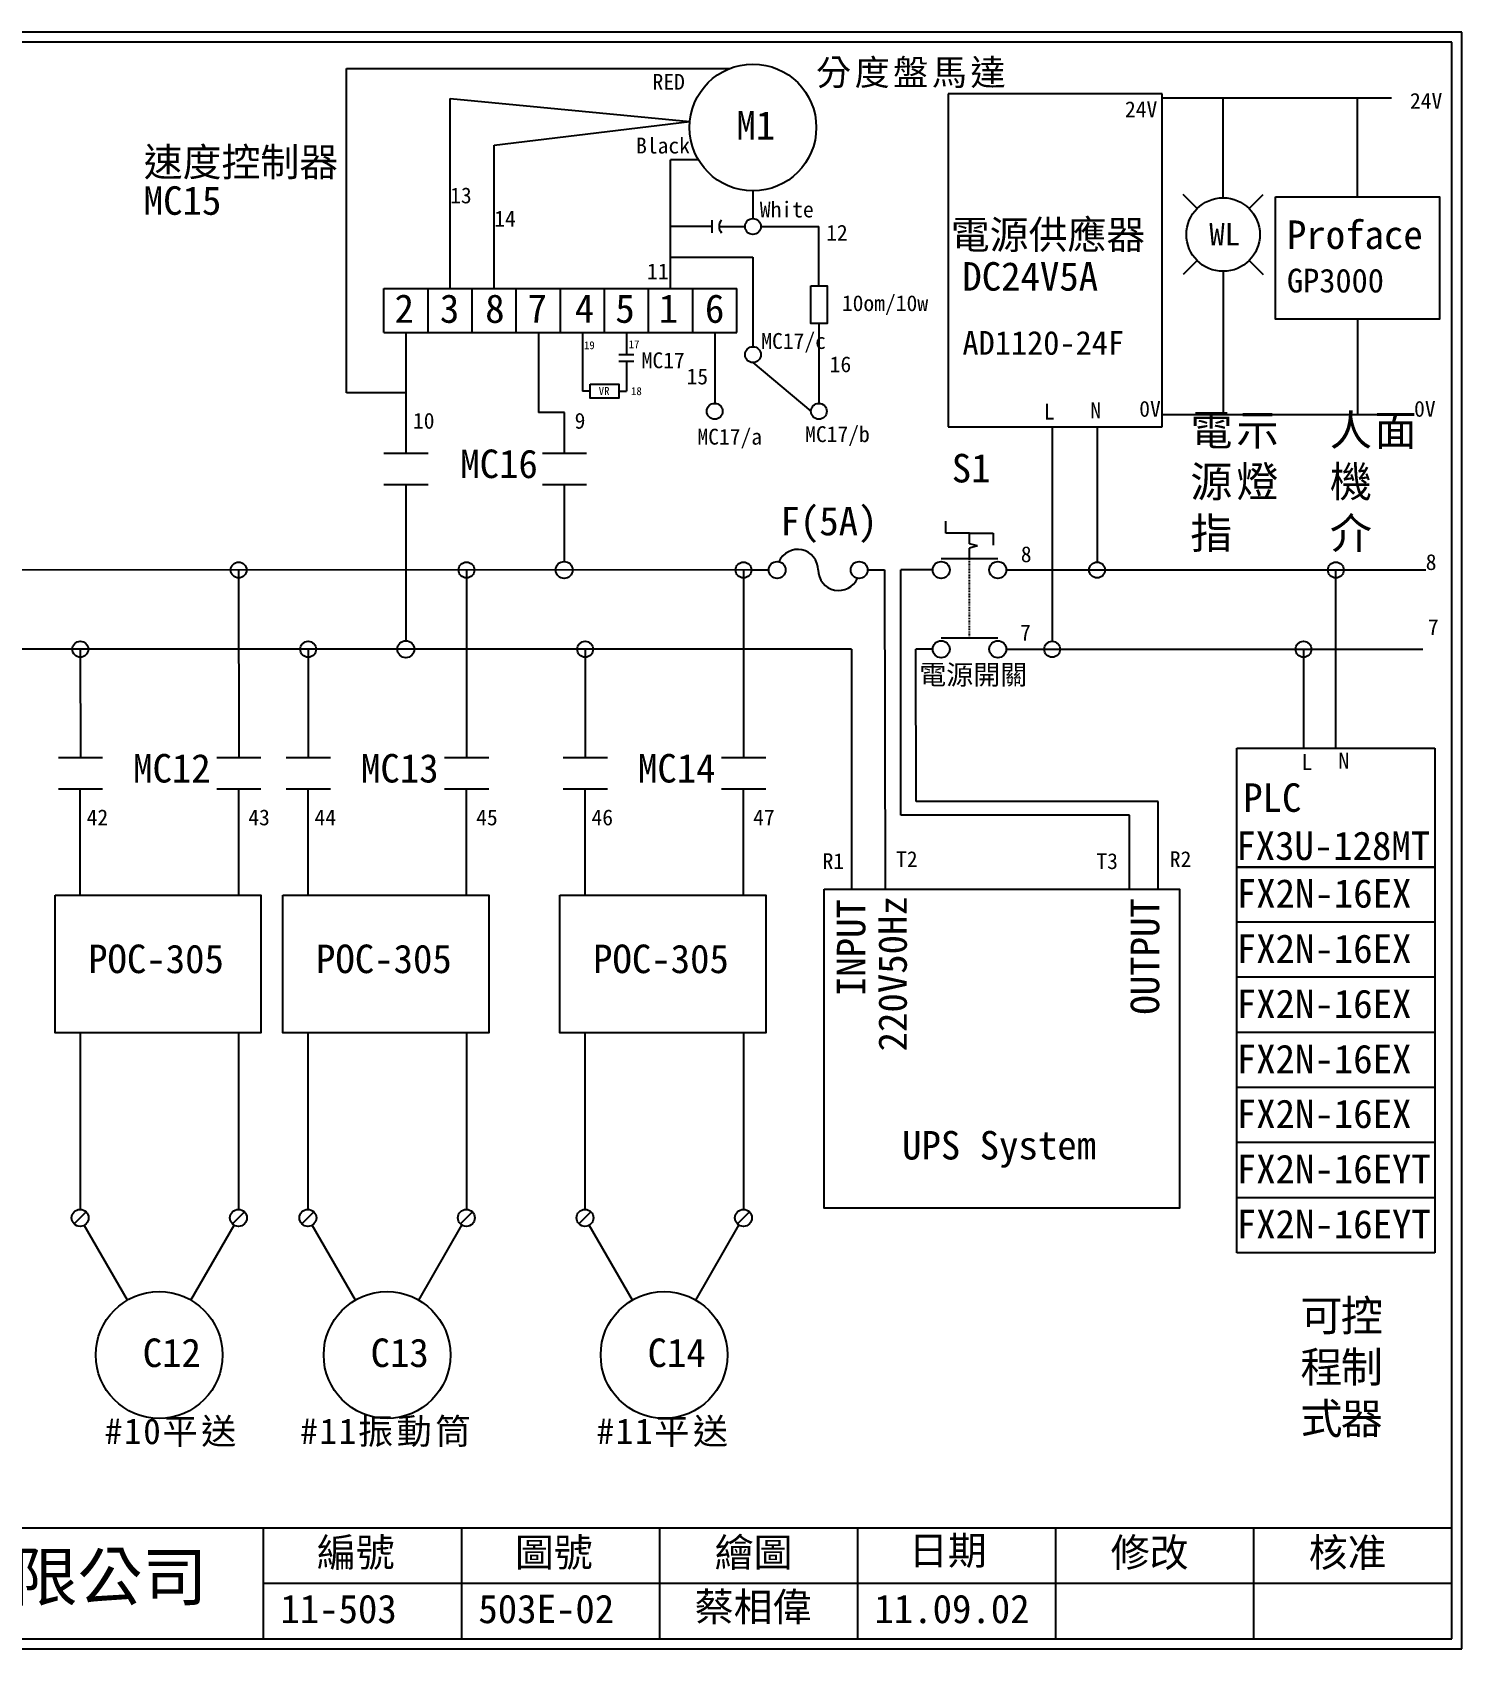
# Model space of a CAD drawing. Extents: x 10 to 297, y 3 to 207.
# Drawn here: x 116.5 to 297, y 3 to 207 of the extents above; entities that cross this region are included whole.
import ezdxf
from ezdxf.enums import TextEntityAlignment as Align

# ---------------------------------------------------------------- set-up
doc = ezdxf.new("R2010")
doc.units = 0
doc.linetypes.add('DASHED', pattern=[0.2, 0.1, -0.1])
doc.layers.get('0').update_dxf_attribs({"linetype": 'CONTINUOUS'})
for name, color, linetype in [('7', 7, 'CONTINUOUS'), ('圖框層', 7, 'CONTINUOUS'), ('標尺寸層', 3, 'CONTINUOUS')]:
    doc.layers.add(name, color=color, linetype=linetype)
doc.styles.add('CNS', font='romanc.shx', dxfattribs={"bigfont": 'chineset.shx'})
doc.styles.add('STSL', font='KAIU.TTF')
doc.styles.add('標楷體', font='KAIU.TTF')

# ---------------------------------------------------------------- blocks, each defined once
blk = doc.blocks.new('FUSE')
at = {"color": 7}
for p, q in [((0, 0), (2.14, 0)), ((14.64, 0), (16.78, 0))]:
    blk.add_line(p, q, dxfattribs=at)
for centre in [(3.21, 0), (13.56, 0)]:
    blk.add_circle(centre, 1.07)
for centre, start, end in [((5.8, 0), 0, 156.116), ((10.98, 0), 180, 336.116)]:
    blk.add_arc(centre, 2.59, start, end, dxfattribs=at)

msp = doc.modelspace()

# ---------------------------------------------------------------- linework, layer by layer
for p, q in [((259.19, 199.2), (232.19, 199.2)), ((232.19, 199.2), (232.19, 157.2)), ((259.19, 157.2), (259.19, 199.2)), ((288.16, 198.67), (259.19, 198.67)), ((266.88, 189.99), (266.88, 198.67)), ((266.88, 186.09), (266.88, 189.99)), ((263.6, 184.73), (261.83, 186.5)), ((270.16, 184.73), (271.93, 186.5)), ((263.6, 178.17), (261.83, 176.4)), ((270.16, 178.17), (271.93, 176.4)), ((266.88, 176.81), (266.88, 172.86)), ((266.88, 172.86), (266.88, 158.72)), ((232.19, 157.2), (255.19, 157.2)), ((245.3, 157.2), (245.3, 130.12)), ((250.97, 157.2), (250.97, 140.12)), ((255.19, 157.2), (259.19, 157.2)), ((288.16, 158.72), (259.19, 158.72)), ((231.86, 143.77), (231.86, 145.27)), ((234.86, 143.77), (231.86, 143.77)), ((234.86, 143.77), (237.86, 143.77)), ((237.86, 143.77), (237.86, 142.27)), ((235.86, 142.16), (234.86, 142.43)), ((235.86, 142.16), (234.86, 141.89)), ((207.37, 139.12), (21.12, 139.11)), ((142.59, 139.12), (142.61, 115.47)), ((171.36, 139.12), (171.38, 115.47)), ((206.33, 139.12), (206.35, 115.47)), ((222.01, 139.12), (223.08, 139.12)), ((239.5, 139.12), (292.46, 139.12)), ((281.11, 116.64), (281.11, 139.12)), ((219.96, 129.12), (21.12, 129.12)), ((122.6, 129.12), (122.62, 115.47)), ((151.37, 129.12), (151.39, 115.47)), ((186.34, 129.12), (186.36, 115.47)), ((239.5, 129.12), (292.09, 129.12)), ((268.61, 116.64), (293.61, 116.64)), ((268.61, 101.64), (268.61, 116.64)), ((293.61, 116.64), (293.61, 101.64)), ((122.56, 111.49), (122.56, 105.63)), ((142.56, 111.49), (142.56, 105.63)), ((151.33, 111.49), (151.33, 105.63)), ((171.33, 111.49), (171.33, 105.63)), ((186.3, 111.49), (186.3, 105.63)), ((206.3, 111.49), (206.3, 105.63)), ((122.56, 105.63), (122.56, 98.1)), ((142.56, 105.63), (142.56, 98.1)), ((151.33, 105.63), (151.33, 98.1)), ((171.33, 105.63), (171.33, 98.1)), ((186.3, 105.63), (186.3, 98.1)), ((206.3, 105.63), (206.3, 98.1)), ((293.61, 101.64), (268.61, 101.64)), ((268.61, 101.64), (293.61, 101.64)), ((268.61, 94.68), (268.61, 101.64)), ((293.61, 101.64), (293.61, 94.68)), ((293.61, 94.68), (268.61, 94.68)), ((268.61, 87.72), (268.61, 94.68)), ((293.61, 94.68), (293.61, 87.72)), ((293.61, 87.72), (268.61, 87.72)), ((268.61, 80.76), (268.61, 87.72)), ((293.61, 87.72), (293.61, 80.76)), ((122.57, 80.72), (122.57, 58.43)), ((142.57, 80.72), (142.57, 58.43)), ((151.34, 80.72), (151.34, 58.43)), ((171.34, 80.72), (171.34, 58.43)), ((186.31, 80.72), (186.32, 58.43)), ((206.31, 80.72), (206.32, 58.43)), ((293.61, 80.76), (268.61, 80.76)), ((268.61, 73.8), (268.61, 80.76)), ((293.61, 80.76), (293.61, 73.8)), ((268.61, 66.87), (268.61, 73.83)), ((293.61, 73.8), (268.61, 73.8)), ((293.61, 73.83), (293.61, 66.87)), ((293.61, 66.87), (268.61, 66.87)), ((268.61, 59.91), (268.61, 66.87)), ((293.61, 66.87), (293.61, 59.91)), ((293.61, 59.91), (268.61, 59.91)), ((268.61, 52.95), (268.61, 59.91)), ((293.61, 59.91), (293.61, 52.95)), ((123.33, 58.12), (121.82, 56.6)), ((143.33, 58.12), (141.82, 56.6)), ((152.1, 58.12), (150.59, 56.6)), ((172.1, 58.12), (170.59, 56.6)), ((187.07, 58.12), (185.56, 56.6)), ((207.07, 58.12), (205.56, 56.6)), ((128.56, 46.99), (123.11, 56.43)), ((136.56, 46.99), (142.02, 56.44)), ((157.33, 46.99), (151.88, 56.43)), ((165.33, 46.99), (170.79, 56.44)), ((192.3, 46.99), (186.85, 56.43)), ((200.3, 46.99), (205.76, 56.44)), ((293.61, 52.95), (268.61, 52.95))]:
    msp.add_line(p, q)
for centre, radius in [((207.52, 194.96), 8), ((266.88, 181.45), 4.64), ((183.69, 139.12), 1.07), ((250.97, 139.12), 1), ((163.69, 129.12), 1.07), ((245.3, 129.12), 1), ((122.57, 57.36), 1.07), ((142.57, 57.36), 1.07), ((151.34, 57.36), 1.07), ((171.34, 57.36), 1.07), ((186.32, 57.36), 1.07), ((206.32, 57.36), 1.07), ((132.56, 40.06), 8), ((161.33, 40.06), 8), ((196.3, 40.06), 8)]:
    msp.add_circle(centre, radius)
at = {"layer": '7'}
for p, q in [((234.86, 142.43), (234.86, 143.77)), ((234.86, 140.55), (234.86, 141.89)), ((231.29, 140.55), (238.43, 140.55)), ((231.29, 130.55), (238.43, 130.55))]:
    msp.add_line(p, q, dxfattribs=at)
at = {"layer": '7', "linetype": 'DASHED'}
msp.add_line((234.86, 130.55), (234.86, 140.55), dxfattribs=at)
at = {"layer": '7'}
for centre in [(231.29, 139.12), (238.43, 139.12), (231.29, 129.12), (238.43, 129.12)]:
    msp.add_circle(centre, 1.07, dxfattribs=at)
at = {"layer": '圖框層', "color": 7}
for p, q in [((297, 206.97), (10, 206.97)), ((297, 3), (297, 206.97)), ((295.75, 205.72), (11.25, 205.72)), ((295.75, 4.25), (295.75, 205.72)), ((11.25, 18.25), (295.75, 18.25)), ((145.75, 4.25), (145.75, 18.25)), ((170.75, 4.25), (170.75, 18.25)), ((195.75, 4.25), (195.75, 18.25)), ((220.75, 4.25), (220.75, 18.25)), ((245.75, 4.25), (245.75, 18.25)), ((270.75, 4.25), (270.75, 18.25)), ((145.75, 11.25), (295.75, 11.25)), ((11.25, 4.25), (295.75, 4.25)), ((10, 3), (297, 3))]:
    msp.add_line(p, q, dxfattribs=at)
at = {"layer": '標尺寸層', "color": 7}
for p, q in [((156.21, 161.49), (156.21, 202.4)), ((156.21, 202.4), (204.58, 202.4)), ((169.29, 174.66), (169.29, 198.6)), ((169.29, 198.6), (199.56, 195.71)), ((283.86, 186.2), (283.86, 198.67)), ((174.86, 192.73), (199.56, 195.71)), ((174.86, 174.66), (174.86, 192.73)), ((200.63, 190.87), (197.13, 190.87)), ((197.13, 174.66), (197.13, 190.87)), ((207.52, 186.96), (207.52, 183.47)), ((202.35, 182.47), (197.13, 182.47)), ((202.35, 183.25), (202.35, 181.68)), ((203.24, 182.47), (206.52, 182.47)), ((208.52, 182.47), (215.85, 182.47)), ((215.85, 174.99), (215.85, 182.47)), ((197.16, 178.58), (207.52, 178.58)), ((207.52, 178.58), (207.52, 167.3)), ((160.94, 169.1), (160.94, 174.66)), ((160.94, 174.66), (166.51, 174.66)), ((166.51, 169.1), (166.51, 174.66)), ((166.51, 169.1), (166.51, 174.66)), ((166.51, 174.66), (172.08, 174.66)), ((172.08, 169.1), (172.08, 174.66)), ((172.08, 169.1), (172.08, 174.66)), ((172.08, 174.66), (177.65, 174.66)), ((177.65, 169.1), (177.65, 174.66)), ((177.65, 169.1), (177.65, 174.66)), ((177.65, 174.66), (183.21, 174.66)), ((183.21, 169.1), (183.21, 174.66)), ((183.21, 169.1), (183.21, 174.66)), ((183.21, 174.66), (188.78, 174.66)), ((188.78, 169.1), (188.78, 174.66)), ((188.78, 169.1), (188.78, 174.66)), ((188.78, 174.66), (194.35, 174.66)), ((194.35, 169.1), (194.35, 174.66)), ((194.35, 169.1), (194.35, 174.66)), ((194.35, 174.66), (199.92, 174.66)), ((199.92, 169.1), (199.92, 174.66)), ((199.92, 169.1), (199.92, 174.66)), ((199.92, 174.66), (205.48, 174.66)), ((205.48, 169.1), (205.48, 174.66)), ((215.85, 170.22), (215.85, 160.15)), ((283.86, 170.76), (283.86, 158.72)), ((160.94, 169.1), (166.51, 169.1)), ((163.73, 153.88), (163.73, 169.1)), ((166.51, 169.1), (172.08, 169.1)), ((172.08, 169.1), (177.65, 169.1)), ((177.65, 169.1), (183.21, 169.1)), ((180.43, 169.1), (180.43, 159.01)), ((183.21, 169.1), (188.78, 169.1)), ((186, 169.1), (186, 161.69)), ((188.78, 169.1), (194.35, 169.1)), ((191.57, 169.1), (191.57, 166.3)), ((194.35, 169.1), (199.92, 169.1)), ((199.92, 169.1), (205.48, 169.1)), ((202.7, 169.1), (202.7, 160.15)), ((190.58, 166.3), (192.47, 166.3)), ((190.58, 165.47), (192.47, 165.47)), ((191.57, 165.47), (191.57, 161.69)), ((207.52, 165.3), (214.85, 159.15)), ((163.73, 161.49), (156.21, 161.49)), ((186.96, 161.69), (186, 161.69)), ((190.58, 161.69), (191.57, 161.69)), ((183.73, 159.01), (180.43, 159.01)), ((183.73, 153.88), (183.73, 159.01)), ((160.94, 153.88), (166.51, 153.88)), ((180.94, 153.88), (186.51, 153.88)), ((160.94, 149.91), (166.51, 149.91)), ((163.72, 149.91), (163.69, 130.19)), ((180.94, 149.91), (186.51, 149.91)), ((183.71, 149.91), (183.69, 140.19)), ((224.15, 139.12), (224.22, 98.86)), ((230.22, 139.12), (226.21, 139.12)), ((226.21, 108.19), (226.21, 139.12)), ((219.96, 129.12), (219.96, 98.86)), ((230.22, 129.12), (228.1, 129.12)), ((228.13, 109.92), (228.1, 129.12)), ((277.03, 129.15), (277.03, 116.64)), ((119.83, 115.47), (125.4, 115.47)), ((139.83, 115.47), (145.4, 115.47)), ((148.6, 115.47), (154.17, 115.47)), ((168.6, 115.47), (174.17, 115.47)), ((183.57, 115.47), (189.14, 115.47)), ((203.57, 115.47), (209.14, 115.47)), ((119.83, 111.49), (125.4, 111.49)), ((122.56, 111.49), (122.56, 105.63)), ((139.83, 111.49), (145.4, 111.49)), ((148.6, 111.49), (154.17, 111.49)), ((151.33, 111.49), (151.33, 105.63)), ((168.6, 111.49), (174.17, 111.49)), ((183.57, 111.49), (189.14, 111.49)), ((186.3, 111.49), (186.3, 105.63)), ((203.57, 111.49), (209.14, 111.49)), ((255.07, 108.19), (226.21, 108.19)), ((258.67, 109.92), (228.13, 109.92)), ((255.07, 98.84), (255.07, 108.19)), ((258.67, 98.84), (258.67, 109.92))]:
    msp.add_line(p, q, dxfattribs=at)
for points in [[(273.51, 186.2), (294.21, 186.2), (294.21, 170.76), (273.51, 170.76)], [(214.83, 174.99), (216.88, 174.99), (216.88, 170.22), (214.83, 170.22)], [(186.96, 162.56), (190.58, 162.56), (190.58, 160.82), (186.96, 160.82)], [(119.41, 98.1), (145.41, 98.1), (145.41, 80.72), (119.41, 80.72)], [(148.18, 98.1), (174.18, 98.1), (174.18, 80.72), (148.18, 80.72)], [(183.15, 98.1), (209.15, 98.1), (209.15, 80.72), (183.15, 80.72)], [(216.52, 98.86), (261.37, 98.86), (261.37, 58.58), (216.52, 58.58)]]:
    msp.add_lwpolyline(points, close=True, dxfattribs=at)
for centre in [(207.52, 182.47), (207.52, 166.3), (202.7, 159.15), (215.85, 159.15), (142.59, 139.12), (171.36, 139.12), (206.33, 139.12), (281.11, 139.12), (122.6, 129.12), (151.37, 129.12), (186.34, 129.12), (277.03, 129.12)]:
    msp.add_circle(centre, 1, dxfattribs=at)
msp.add_arc((204.43, 182.47), 1.19, 138.7324, 221.2676, dxfattribs=at)

# ---------------------------------------------------------------- block references
at = {"color": 7}
msp.add_blockref('FUSE', (207.37, 139.12), dxfattribs=at)

# ---------------------------------------------------------------- texts
msp.add_text('WL', height=2.856, dxfattribs=at).set_placement((267.08, 181.5), align=Align.MIDDLE_CENTER)
at = {"color": 0, "char_height": 3.25, "width": 24.1454, "attachment_point": 2, "style": '標楷體'}
for s, insert in [('{\\T1.1;分度盤馬達}', (227.67, 203.54)), ('{\\T1.1;#10平送}', (134.21, 32.06)), ('{\\T1.1;#11振動筒}', (161.33, 32.06)), ('{\\T1.1;#11平送}', (196.3, 32.06))]:
    msp.add_mtext(s, dxfattribs=dict(at, insert=insert))
at = {"layer": '圖框層', "color": 4, "style": 'STSL'}
for s, height, p in [('RED', 2, (194.85, 199.72)), ('24V', 2, (254.49, 196.26)), ('24V', 2, (290.47, 197.32)), ('M1', 3.6, (205.44, 193.43)), ('Black', 2, (192.77, 191.68)), ('速度控制器', 3.6, (130.61, 188.8)), ('MC15', 3.6, (130.61, 183.94)), ('13', 2, (169.29, 185.39)), ('White', 2, (208.39, 183.61)), ('14', 2, (174.86, 182.46)), ('電源供應器', 3.6, (232.5, 179.63)), ('12', 2, (216.76, 180.68)), ('Proface', 3.6, (274.94, 179.63)), ('11', 2, (194.15, 175.8)), ('DC24V5A', 3.6, (233.96, 174.37)), ('GP3000', 3, (274.94, 174.14)), ('2', 3.6, (162.28, 170.31)), ('3', 3.6, (168, 170.31)), ('8', 3.6, (173.72, 170.31)), ('7', 3.6, (179.07, 170.31)), ('4', 3.6, (185.03, 170.31)), ('5', 3.6, (190.15, 170.31)), ('1', 3.6, (195.63, 170.31)), ('6', 3.6, (201.46, 170.31)), ('10om/10w', 2, (218.75, 171.79)), ('19', 1, (186.19, 166.98)), ('17', 1, (191.83, 167.1)), ('MC17/c', 2, (208.57, 167.02)), ('AD1120-24F', 3, (233.97, 166.28)), ('MC17', 2, (193.47, 164.58)), ('16', 2, (217.21, 164.08)), ('15', 2, (199.14, 162.54)), ('VR', 1, (188.05, 161.21)), ('18', 1, (192.13, 161.19)), ('L', 2, (244.26, 158.11)), ('N', 2, (250.12, 158.26)), ('0V', 2, (256.29, 158.46)), ('0V', 2, (290.99, 158.46)), ('10', 2, (164.6, 156.95)), ('9', 2, (185.01, 156.95)), ('MC17/a', 2, (200.51, 154.94)), ('MC17/b', 2, (214.11, 155.26)), ('MC16', 3.6, (170.57, 150.72)), ('S1', 3.6, (232.62, 150.17)), ('F(5A)', 3.6, (211, 143.49)), ('8', 2, (241.34, 140.11)), ('8', 2, (292.46, 139.12)), ('7', 2, (292.73, 130.9)), ('7', 2, (241.25, 130.22)), ('MC12', 3.6, (129.27, 112.3)), ('MC13', 3.6, (158.04, 112.3)), ('MC14', 3.6, (193.01, 112.3)), ('L', 2, (276.8, 113.88)), ('N', 2, (281.44, 114.06)), ('PLC', 3.6, (269.42, 108.6)), ('42', 2, (123.4, 106.9)), ('43', 2, (143.81, 106.9)), ('44', 2, (152.17, 106.9)), ('45', 2, (172.58, 106.9)), ('46', 2, (187.14, 106.9)), ('47', 2, (207.55, 106.9)), ('FX3U-128MT', 3.6, (268.54, 102.53)), ('R1', 2, (216.32, 101.38)), ('T2', 2, (225.59, 101.63)), ('T3', 2, (250.88, 101.38)), ('R2', 2, (260.15, 101.63)), ('FX2N-16EX', 3.6, (268.61, 96.51)), ('POC-305', 3.6, (123.59, 88.25)), ('POC-305', 3.6, (152.36, 88.25)), ('POC-305', 3.6, (187.34, 88.25)), ('FX2N-16EX', 3.6, (268.61, 89.54)), ('FX2N-16EX', 3.6, (268.61, 82.58)), ('FX2N-16EX', 3.6, (268.61, 75.62)), ('FX2N-16EX', 3.6, (268.61, 68.7)), ('UPS System', 3.6, (226.35, 64.73)), ('FX2N-16EYT', 3.6, (268.61, 61.74)), ('FX2N-16EYT', 3.6, (268.61, 54.78)), ('C12', 3.6, (130.48, 38.54)), ('C13', 3.6, (159.25, 38.54)), ('C14', 3.6, (194.22, 38.54)), ('編號', 3.6, (152.47, 13.34)), ('圖號', 3.6, (177.47, 13.34)), ('繪圖', 3.6, (202.69, 13.34)), ('日期', 3.6, (227.22, 13.59)), ('修改', 3.6, (252.69, 13.34)), ('核准', 3.6, (277.69, 13.34)), ('泓陞自動化科技有限公司', 6, (48.6, 9.08)), ('蔡相偉', 3.6, (200.18, 6.47)), ('11-503', 3.6, (147.86, 6.22)), ('503E-02', 3.6, (172.86, 6.22)), ('11.09.02', 3.6, (222.86, 6.22))]:
    msp.add_text(s, height=height, dxfattribs=at).set_placement(p)
for s, p in [('INPUT', (221.71, 85.34)), ('220V50Hz', (226.95, 78.37)), ('OUTPUT', (258.81, 83.01))]:
    msp.add_text(s, height=3.6, rotation=90, dxfattribs=at).set_placement(p)
at = {"layer": '標尺寸層', "color": 7, "attachment_point": 1, "style": 'CNS'}
for s, insert, char_height, width in [('{\\fDFKai-SB|b0|i0|c136|p65;人機介}', (280.35, 158.72), 3.9, 4.1392), ('{\\fDFKai-SB|b0|i0|c136|p65;電\\P源指}', (262.74, 158.72), 3.9, 4.1392), ('{\\fDFKai-SB|b0|i0|c136|p65;示燈}', (268.55, 158.72), 3.9, 4.1392), ('{\\fDFKai-SB|b0|i0|c136|p65;面}', (286.01, 158.72), 3.9, 4.1392), ('{\\fDFKai-SB|b0|i0|c136|p65;電源開關}', (228.51, 127.16), 2.5, 14.0847), ('{\\fDFKai-SB|b0|i0|c136|p65;可程式}', (276.64, 46.99), 3.9, 5.4243), ('{\\fDFKai-SB|b0|i0|c136|p65;控制器}', (281.73, 46.99), 3.9, 5.4243)]:
    msp.add_mtext(s, dxfattribs=dict(at, insert=insert, char_height=char_height, width=width))

doc.saveas('drawing.dxf')
